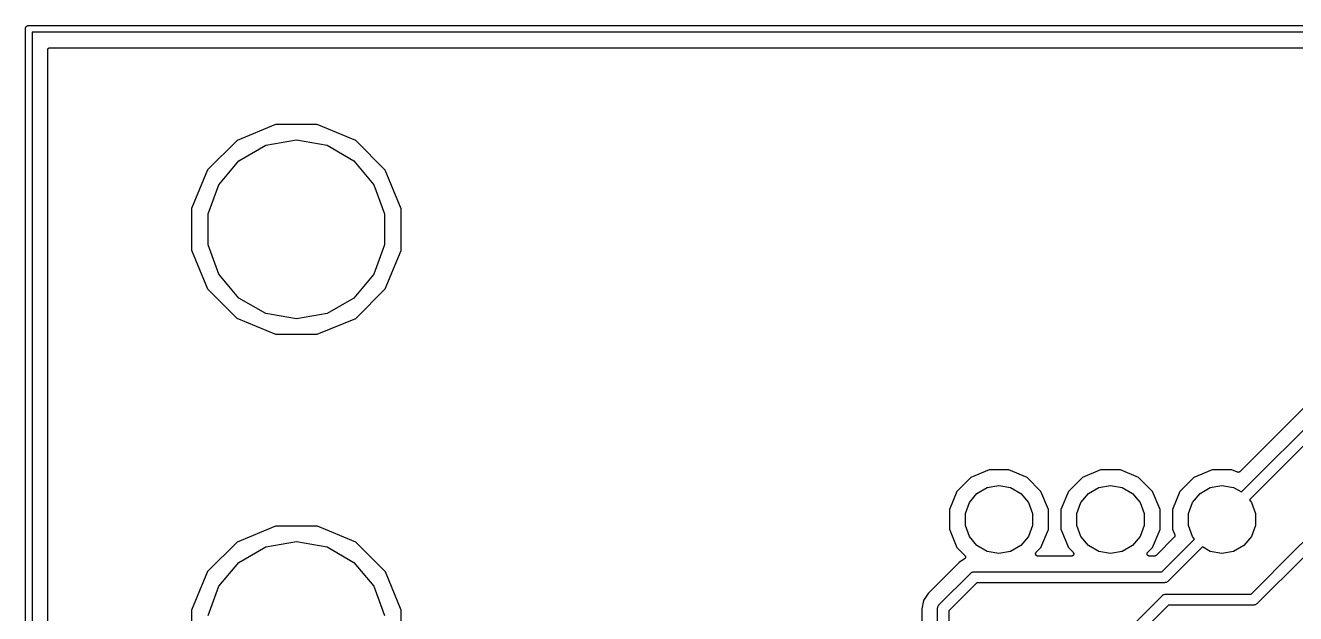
# Model space of a CAD drawing. Extents: x 85 to 212, y -151 to -91.
# Drawn here: x 85.42 to 113.9, y -104.61 to -91.42 of the extents above; entities that cross this region are included whole.
import ezdxf

# ---------------------------------------------------------------- set-up
doc = ezdxf.new("R2010")
doc.units = 0
doc.header["$MEASUREMENT"] = 0
doc.layers.add('BLACK', color=7, linetype='CONTINUOUS')

msp = doc.modelspace()

# ---------------------------------------------------------------- linework, layer by layer
at = {"layer": 'Black'}
for p, q in [((85.425, -91.5), (85.4261, -91.4935)), ((85.425, -150.7), (85.425, -91.5)), ((85.4261, -91.487), (85.4284, -91.4808)), ((85.4261, -91.4935), (85.4261, -91.487)), ((85.4284, -91.4808), (85.4295, -91.4743)), ((85.4295, -91.4743), (85.4328, -91.4687)), ((85.4328, -91.4687), (85.435, -91.4625)), ((85.435, -91.4625), (85.4393, -91.4575)), ((85.4393, -91.4575), (85.4425, -91.4518)), ((85.4425, -91.4518), (85.4476, -91.4476)), ((85.4476, -91.4476), (85.4518, -91.4425)), ((85.4518, -91.4425), (85.4575, -91.4393)), ((85.4575, -91.4393), (85.4625, -91.435)), ((85.4625, -91.435), (85.4687, -91.4328)), ((85.4687, -91.4328), (85.4743, -91.4295)), ((85.4743, -91.4295), (85.4808, -91.4284)), ((85.4808, -91.4284), (85.487, -91.4261)), ((85.487, -91.4261), (85.4935, -91.4261)), ((85.4935, -91.4261), (85.5, -91.425)), ((85.5, -91.425), (211.5, -91.425)), ((85.575, -91.575), (85.575, -150.625)), ((211.425, -91.575), (85.575, -91.575)), ((85.925, -91.975), (85.9258, -91.9707)), ((85.925, -96.4753), (85.925, -91.975)), ((85.9258, -91.9663), (85.9273, -91.9622)), ((85.9258, -91.9707), (85.9258, -91.9663)), ((85.9273, -91.9622), (85.928, -91.9579)), ((85.928, -91.9579), (85.9302, -91.9541)), ((85.9302, -91.9541), (85.9317, -91.95)), ((85.9317, -91.95), (85.9345, -91.9466)), ((85.9345, -91.9466), (85.9367, -91.9429)), ((85.9367, -91.9429), (85.94, -91.94)), ((85.94, -91.94), (85.9429, -91.9367)), ((85.9429, -91.9367), (85.9466, -91.9345)), ((85.9466, -91.9345), (85.95, -91.9317)), ((85.95, -91.9317), (85.9541, -91.9302)), ((85.9541, -91.9302), (85.9579, -91.928)), ((85.9579, -91.928), (85.9622, -91.9273)), ((85.9622, -91.9273), (85.9663, -91.9258)), ((85.9663, -91.9258), (85.9707, -91.9258)), ((85.9707, -91.9258), (85.975, -91.925)), ((85.975, -91.925), (211.025, -91.925)), ((91.0346, -93.6496), (90.1706, -94.0066)), ((91.9695, -93.6504), (91.0346, -93.6496)), ((92.8329, -94.0089), (91.9695, -93.6504)), ((90.1706, -94.0066), (89.5089, -94.6671)), ((90.2095, -94.4621), (90.8133, -94.1134)), ((90.8133, -94.1134), (91.5, -93.9924)), ((91.5, -93.9924), (92.1867, -94.1134)), ((92.1867, -94.1134), (92.7905, -94.4621)), ((93.4934, -94.6706), (92.8329, -94.0089)), ((89.7613, -94.9962), (90.2095, -94.4621)), ((92.7905, -94.4621), (93.2387, -94.9962)), ((89.5089, -94.6671), (89.1504, -95.5305)), ((93.8504, -95.5346), (93.4934, -94.6706)), ((89.5229, -95.6514), (89.7613, -94.9962)), ((93.2387, -94.9962), (93.4771, -95.6514)), ((89.1504, -95.5305), (89.1496, -96.4654)), ((89.5229, -96.3486), (89.5229, -95.6514)), ((93.4771, -95.6514), (93.4771, -96.3486)), ((93.8496, -96.4695), (93.8504, -95.5346)), ((85.925, -105.479), (85.925, -96.4753)), ((89.1496, -96.4654), (89.5066, -97.3294)), ((89.7613, -97.0038), (89.5229, -96.3486)), ((93.4771, -96.3486), (93.2387, -97.0038)), ((93.4911, -97.3329), (93.8496, -96.4695)), ((117.415, -96.6676), (112.651, -101.432)), ((90.2095, -97.5379), (89.7613, -97.0038)), ((93.2387, -97.0038), (92.7905, -97.5379)), ((112.69, -101.887), (117.666, -96.9116)), ((89.5066, -97.3294), (90.1671, -97.9911)), ((92.8294, -97.9934), (93.4911, -97.3329)), ((117.806, -97.125), (112.866, -102.065)), ((90.8133, -97.8866), (90.2095, -97.5379)), ((92.7905, -97.5379), (92.1867, -97.8866)), ((91.5, -98.0076), (90.8133, -97.8866)), ((92.1867, -97.8866), (91.5, -98.0076)), ((90.1671, -97.9911), (91.0305, -98.3496)), ((91.9654, -98.3504), (92.8294, -97.9934)), ((91.0305, -98.3496), (91.9654, -98.3504)), ((106.622, -101.56), (106.309, -101.873)), ((107.031, -101.391), (106.622, -101.56)), ((107.473, -101.392), (107.031, -101.391)), ((107.882, -101.561), (107.473, -101.392)), ((108.194, -101.875), (107.882, -101.561)), ((109.122, -101.56), (108.809, -101.873)), ((109.531, -101.391), (109.122, -101.56)), ((109.973, -101.392), (109.531, -101.391)), ((110.382, -101.561), (109.973, -101.392)), ((110.694, -101.875), (110.382, -101.561)), ((111.622, -101.56), (111.309, -101.873)), ((112.031, -101.391), (111.622, -101.56)), ((112.473, -101.392), (112.031, -101.391)), ((112.596, -101.443), (112.473, -101.392)), ((112.6, -101.444), (112.596, -101.443)), ((112.603, -101.445), (112.6, -101.444)), ((112.608, -101.445), (112.603, -101.445)), ((112.613, -101.447), (112.608, -101.445)), ((112.617, -101.446), (112.613, -101.447)), ((112.62, -101.447), (112.617, -101.446)), ((112.625, -101.445), (112.62, -101.447)), ((112.631, -101.444), (112.625, -101.445)), ((112.633, -101.443), (112.631, -101.444)), ((112.637, -101.442), (112.633, -101.443)), ((112.641, -101.439), (112.637, -101.442)), ((112.646, -101.436), (112.641, -101.439)), ((112.648, -101.434), (112.646, -101.436)), ((112.651, -101.432), (112.648, -101.434)), ((106.309, -101.873), (106.139, -102.281)), ((106.589, -102.121), (106.759, -101.918)), ((106.759, -101.918), (106.989, -101.785)), ((106.989, -101.785), (107.251, -101.739)), ((107.251, -101.739), (107.513, -101.785)), ((107.513, -101.785), (107.743, -101.918)), ((107.743, -101.918), (107.914, -102.121)), ((108.363, -102.283), (108.194, -101.875)), ((108.809, -101.873), (108.639, -102.281)), ((109.089, -102.121), (109.259, -101.918)), ((109.259, -101.918), (109.489, -101.785)), ((109.489, -101.785), (109.751, -101.739)), ((109.751, -101.739), (110.013, -101.785)), ((110.013, -101.785), (110.243, -101.918)), ((110.243, -101.918), (110.414, -102.121)), ((110.863, -102.283), (110.694, -101.875)), ((111.309, -101.873), (111.139, -102.281)), ((111.589, -102.121), (111.759, -101.918)), ((111.759, -101.918), (111.989, -101.785)), ((111.989, -101.785), (112.251, -101.739)), ((112.251, -101.739), (112.513, -101.785)), ((112.513, -101.785), (112.69, -101.887)), ((106.498, -102.371), (106.589, -102.121)), ((107.914, -102.121), (108.004, -102.371)), ((108.998, -102.371), (109.089, -102.121)), ((110.414, -102.121), (110.504, -102.371)), ((111.498, -102.371), (111.589, -102.121)), ((112.866, -102.065), (112.914, -102.121)), ((112.914, -102.121), (113.004, -102.371)), ((106.139, -102.281), (106.139, -102.724)), ((106.498, -102.636), (106.498, -102.371)), ((108.004, -102.371), (108.004, -102.636)), ((108.363, -102.726), (108.363, -102.283)), ((108.639, -102.281), (108.639, -102.724)), ((108.998, -102.636), (108.998, -102.371)), ((110.504, -102.371), (110.504, -102.636)), ((110.863, -102.726), (110.863, -102.283)), ((111.139, -102.281), (111.139, -102.724)), ((111.498, -102.636), (111.498, -102.371)), ((113.004, -102.371), (113.004, -102.636)), ((91.0357, -102.653), (90.1717, -103.01)), ((91.9706, -102.654), (91.0357, -102.653)), ((92.834, -103.013), (91.9706, -102.654)), ((106.139, -102.724), (106.308, -103.133)), ((106.589, -102.886), (106.498, -102.636)), ((108.004, -102.636), (107.914, -102.886)), ((108.193, -103.134), (108.363, -102.726)), ((108.639, -102.724), (108.808, -103.133)), ((109.089, -102.886), (108.998, -102.636)), ((110.504, -102.636), (110.414, -102.886)), ((110.693, -103.134), (110.863, -102.726)), ((111.139, -102.724), (111.191, -102.849)), ((111.589, -102.886), (111.498, -102.636)), ((113.004, -102.636), (112.914, -102.886)), ((90.1717, -103.01), (89.51, -103.671)), ((90.8144, -103.117), (91.5011, -102.996)), ((91.5011, -102.996), (92.1878, -103.117)), ((93.4945, -103.674), (92.834, -103.013)), ((106.759, -103.09), (106.589, -102.886)), ((107.914, -102.886), (107.743, -103.09)), ((109.259, -103.09), (109.089, -102.886)), ((110.414, -102.886), (110.243, -103.09)), ((111.18, -102.903), (110.773, -103.31)), ((110.903, -103.675), (111.636, -102.942)), ((111.182, -102.901), (111.18, -102.903)), ((111.184, -102.898), (111.182, -102.901)), ((111.187, -102.894), (111.184, -102.898)), ((111.19, -102.889), (111.187, -102.894)), ((111.191, -102.886), (111.19, -102.889)), ((111.191, -102.849), (111.191, -102.852)), ((111.191, -102.852), (111.193, -102.855)), ((111.192, -102.883), (111.191, -102.886)), ((111.193, -102.878), (111.192, -102.883)), ((111.193, -102.855), (111.193, -102.86)), ((111.193, -102.86), (111.194, -102.866)), ((111.194, -102.872), (111.193, -102.878)), ((111.194, -102.866), (111.194, -102.869)), ((111.194, -102.869), (111.194, -102.872)), ((111.636, -102.942), (111.589, -102.886)), ((112.914, -102.886), (112.743, -103.09)), ((113.901, -103.177), (114.136, -102.942)), ((90.2106, -103.466), (90.8144, -103.117)), ((92.1878, -103.117), (92.7916, -103.466)), ((106.308, -103.133), (106.487, -103.312)), ((106.487, -103.312), (106.487, -103.312)), ((106.487, -103.312), (106.487, -103.312)), ((106.487, -103.312), (106.492, -103.319)), ((106.492, -103.319), (106.496, -103.326)), ((106.496, -103.368), (106.492, -103.376)), ((106.496, -103.326), (106.497, -103.326)), ((106.499, -103.361), (106.496, -103.368)), ((106.497, -103.326), (106.497, -103.327)), ((106.497, -103.327), (106.499, -103.335)), ((106.499, -103.335), (106.501, -103.343)), ((106.5, -103.352), (106.499, -103.36)), ((106.499, -103.36), (106.499, -103.36)), ((106.499, -103.36), (106.499, -103.361)), ((106.501, -103.344), (106.5, -103.352)), ((106.501, -103.343), (106.501, -103.343)), ((106.501, -103.343), (106.501, -103.344)), ((106.989, -103.222), (106.759, -103.09)), ((107.251, -103.269), (106.989, -103.222)), ((107.513, -103.222), (107.251, -103.269)), ((107.743, -103.09), (107.513, -103.222)), ((108.073, -103.271), (108.074, -103.268)), ((108.074, -103.277), (108.073, -103.271)), ((108.074, -103.266), (108.076, -103.26)), ((108.074, -103.268), (108.074, -103.266)), ((108.074, -103.284), (108.074, -103.277)), ((108.075, -103.286), (108.074, -103.284)), ((108.075, -103.288), (108.075, -103.286)), ((108.078, -103.294), (108.075, -103.288)), ((108.076, -103.26), (108.078, -103.254)), ((108.078, -103.254), (108.079, -103.252)), ((108.08, -103.3), (108.078, -103.294)), ((108.079, -103.252), (108.08, -103.25)), ((108.08, -103.25), (108.084, -103.245)), ((108.081, -103.302), (108.08, -103.3)), ((108.082, -103.304), (108.081, -103.302)), ((108.087, -103.308), (108.082, -103.304)), ((108.084, -103.245), (108.088, -103.24)), ((108.091, -103.313), (108.087, -103.308)), ((108.088, -103.24), (108.193, -103.134)), ((108.093, -103.314), (108.091, -103.313)), ((108.094, -103.316), (108.093, -103.314)), ((108.1, -103.319), (108.094, -103.316)), ((108.106, -103.322), (108.1, -103.319)), ((108.108, -103.322), (108.106, -103.322)), ((108.11, -103.323), (108.108, -103.322)), ((108.117, -103.324), (108.11, -103.323)), ((108.123, -103.325), (108.117, -103.324)), ((108.879, -103.325), (108.123, -103.325)), ((108.808, -103.133), (108.915, -103.24)), ((108.886, -103.324), (108.879, -103.325)), ((108.892, -103.323), (108.886, -103.324)), ((108.894, -103.322), (108.892, -103.323)), ((108.896, -103.322), (108.894, -103.322)), ((108.902, -103.319), (108.896, -103.322)), ((108.908, -103.316), (108.902, -103.319)), ((108.909, -103.314), (108.908, -103.316)), ((108.911, -103.313), (108.909, -103.314)), ((108.916, -103.308), (108.911, -103.313)), ((108.915, -103.24), (108.918, -103.245)), ((108.92, -103.304), (108.916, -103.308)), ((108.918, -103.245), (108.923, -103.25)), ((108.921, -103.302), (108.92, -103.304)), ((108.923, -103.3), (108.921, -103.302)), ((108.923, -103.25), (108.923, -103.252)), ((108.923, -103.252), (108.925, -103.254)), ((108.925, -103.294), (108.923, -103.3)), ((108.925, -103.254), (108.926, -103.26)), ((108.928, -103.288), (108.925, -103.294)), ((108.926, -103.26), (108.929, -103.266)), ((108.929, -103.284), (108.928, -103.286)), ((108.928, -103.286), (108.928, -103.288)), ((108.929, -103.266), (108.929, -103.269)), ((108.929, -103.269), (108.929, -103.271)), ((108.929, -103.271), (108.929, -103.277)), ((108.929, -103.277), (108.929, -103.284)), ((109.489, -103.222), (109.259, -103.09)), ((109.751, -103.269), (109.489, -103.222)), ((110.013, -103.222), (109.751, -103.269)), ((110.243, -103.09), (110.013, -103.222)), ((110.573, -103.271), (110.574, -103.268)), ((110.574, -103.277), (110.573, -103.271)), ((110.574, -103.266), (110.576, -103.26)), ((110.574, -103.268), (110.574, -103.266)), ((110.574, -103.284), (110.574, -103.277)), ((110.575, -103.286), (110.574, -103.284)), ((110.575, -103.288), (110.575, -103.286)), ((110.578, -103.294), (110.575, -103.288)), ((110.576, -103.26), (110.578, -103.254)), ((110.578, -103.254), (110.579, -103.252)), ((110.58, -103.3), (110.578, -103.294)), ((110.579, -103.252), (110.58, -103.25)), ((110.58, -103.25), (110.584, -103.245)), ((110.581, -103.302), (110.58, -103.3)), ((110.582, -103.304), (110.581, -103.302)), ((110.587, -103.308), (110.582, -103.304)), ((110.584, -103.245), (110.588, -103.24)), ((110.591, -103.313), (110.587, -103.308)), ((110.588, -103.24), (110.693, -103.134)), ((110.593, -103.314), (110.591, -103.313)), ((110.594, -103.316), (110.593, -103.314)), ((110.6, -103.319), (110.594, -103.316)), ((110.606, -103.322), (110.6, -103.319)), ((110.608, -103.322), (110.606, -103.322)), ((110.61, -103.323), (110.608, -103.322)), ((110.617, -103.324), (110.61, -103.323)), ((110.623, -103.325), (110.617, -103.324)), ((110.737, -103.325), (110.623, -103.325)), ((110.739, -103.325), (110.737, -103.325)), ((110.742, -103.325), (110.739, -103.325)), ((110.748, -103.323), (110.742, -103.325)), ((110.754, -103.322), (110.748, -103.323)), ((110.756, -103.321), (110.754, -103.322)), ((110.758, -103.32), (110.756, -103.321)), ((110.764, -103.317), (110.758, -103.32)), ((110.769, -103.313), (110.764, -103.317)), ((110.771, -103.312), (110.769, -103.313)), ((110.773, -103.31), (110.771, -103.312)), ((111.812, -103.12), (111.043, -103.888)), ((111.989, -103.222), (111.812, -103.12)), ((112.251, -103.269), (111.989, -103.222)), ((112.513, -103.222), (112.251, -103.269)), ((112.743, -103.09), (112.513, -103.222)), ((112.903, -104.175), (113.901, -103.177)), ((114.077, -103.354), (113.043, -104.388)), ((89.7624, -104), (90.2106, -103.466)), ((92.7916, -103.466), (93.2398, -104)), ((106.361, -103.468), (105.668, -104.161)), ((106.479, -103.389), (106.361, -103.468)), ((106.48, -103.388), (106.479, -103.388)), ((106.479, -103.388), (106.479, -103.389)), ((106.486, -103.382), (106.48, -103.388)), ((106.491, -103.377), (106.486, -103.382)), ((106.492, -103.376), (106.491, -103.377)), ((106.492, -103.376), (106.492, -103.376)), ((89.51, -103.671), (89.1515, -104.534)), ((93.8515, -104.538), (93.4945, -103.674)), ((105.912, -104.412), (106.612, -103.712)), ((106.752, -103.925), (106.125, -104.552)), ((106.612, -103.712), (106.616, -103.708)), ((106.616, -103.708), (106.62, -103.704)), ((106.62, -103.704), (106.634, -103.696)), ((106.634, -103.696), (106.647, -103.687)), ((106.647, -103.687), (106.652, -103.685)), ((106.652, -103.685), (106.657, -103.683)), ((106.657, -103.683), (106.673, -103.68)), ((106.673, -103.68), (106.689, -103.675)), ((106.689, -103.675), (106.695, -103.676)), ((106.695, -103.676), (106.7, -103.675)), ((106.7, -103.675), (110.903, -103.675)), ((110.955, -103.925), (106.752, -103.925)), ((110.96, -103.924), (110.955, -103.925)), ((110.966, -103.925), (110.96, -103.924)), ((110.981, -103.92), (110.966, -103.925)), ((110.997, -103.917), (110.981, -103.92)), ((111.002, -103.915), (110.997, -103.917)), ((111.008, -103.913), (111.002, -103.915)), ((111.021, -103.904), (111.008, -103.913)), ((111.035, -103.896), (111.021, -103.904)), ((111.039, -103.892), (111.035, -103.896)), ((111.043, -103.888), (111.039, -103.892)), ((89.524, -104.655), (89.7624, -104)), ((93.2398, -104), (93.4782, -104.655)), ((105.668, -104.161), (105.562, -104.319)), ((108.412, -106.712), (110.912, -104.212)), ((110.912, -104.212), (110.916, -104.208)), ((110.916, -104.208), (110.92, -104.204)), ((110.92, -104.204), (110.934, -104.196)), ((110.934, -104.196), (110.947, -104.187)), ((110.947, -104.187), (110.953, -104.185)), ((110.953, -104.185), (110.957, -104.183)), ((110.957, -104.183), (110.973, -104.18)), ((110.973, -104.18), (110.989, -104.175)), ((110.989, -104.175), (110.995, -104.176)), ((110.995, -104.176), (111, -104.175)), ((111, -104.175), (112.903, -104.175)), ((105.562, -104.319), (105.525, -104.505)), ((105.525, -104.505), (105.525, -106.584)), ((105.875, -104.489), (105.88, -104.473)), ((105.876, -104.495), (105.875, -104.489)), ((105.875, -104.5), (105.876, -104.495)), ((105.875, -110.948), (105.875, -104.5)), ((105.88, -104.473), (105.883, -104.457)), ((105.883, -104.457), (105.885, -104.452)), ((105.885, -104.452), (105.887, -104.447)), ((105.887, -104.447), (105.896, -104.434)), ((105.896, -104.434), (105.904, -104.42)), ((105.904, -104.42), (105.908, -104.416)), ((105.908, -104.416), (105.912, -104.412)), ((111.052, -104.425), (108.625, -106.852)), ((112.955, -104.425), (111.052, -104.425)), ((112.96, -104.424), (112.955, -104.425)), ((112.966, -104.425), (112.96, -104.424)), ((112.981, -104.42), (112.966, -104.425)), ((112.997, -104.417), (112.981, -104.42)), ((113.002, -104.415), (112.997, -104.417)), ((113.008, -104.413), (113.002, -104.415)), ((113.021, -104.404), (113.008, -104.413)), ((113.035, -104.396), (113.021, -104.404)), ((113.039, -104.392), (113.035, -104.396)), ((113.043, -104.388), (113.039, -104.392)), ((89.1515, -104.534), (89.1507, -105.469)), ((93.8507, -105.473), (93.8515, -104.538)), ((106.125, -104.552), (106.125, -111))]:
    msp.add_line(p, q, dxfattribs=at)

doc.saveas('drawing.dxf')
